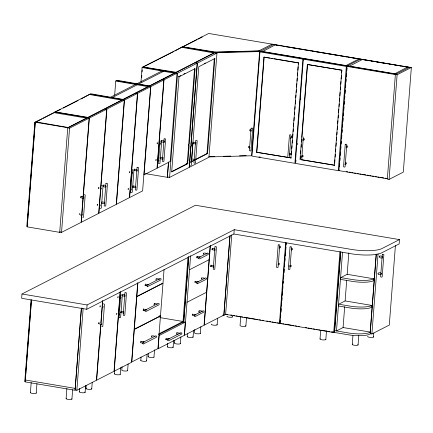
<?xml version="1.0" encoding="UTF-8"?>
<svg xmlns="http://www.w3.org/2000/svg" width="433" height="433" viewBox="0 0 433 433"><rect width="100%" height="100%" fill="white"/><g stroke="black" fill="none" stroke-linecap="round" stroke-linejoin="round"><path stroke-width="0.65" d="M177.119 333.264C176.778 331.467 175.901 335.57 177.968 334.254M192.777 314.656L192.62 314.12L192.355 315.413L194.228 315.749M197.215 256.98L197.058 256.444L196.793 257.738L198.666 258.073M123.34 99.476L90.806 93.766L34.835 122.317L26.819 226.524L27.252 226.6L35.273 122.393L35.901 121.852L68.441 127.556M21.98 293.991L21.65 298.315L86.757 309.276L233.896 234.015L351.087 253.743A23.479 5.521 4.4 0 0 381.576 252.904L399.145 243.92L399.475 239.595L195.472 205.247L21.98 293.991L87.087 304.951L234.226 229.69L351.423 249.424A23.479 5.521 4.4 0 0 381.906 248.585L399.475 239.595M31.414 299.961L25.114 381.868L75.028 390.274L81.334 308.361L82.032 308.004L81.404 308.545L75.136 389.998L76.868 390.29L96.462 380.271L100.759 324.398M30.418 392.504L31.192 382.469M55.651 111.968L88.202 117.451M36.226 393.099L36.946 383.73M67.754 127.692L35.203 122.209L27.149 226.87L59.7 232.353L67.754 127.692L215.596 52.068L258.885 50.877L396.26 74.005M60.42 231.763L59.7 232.353M61.54 232.369L69.561 128.168L89.149 118.144L81.133 222.351L61.54 232.369L59.808 232.077M86.8 118.166L54.244 112.688L54.861 112.374L54.428 112.299M66.119 398.517L66.888 388.477M81.875 214.865L81.307 222.264L98.702 213.366L106.718 109.159L104.981 108.867L87.59 117.765L89.328 118.057L106.718 109.159M81.978 213.523L89.328 118.057M71.927 399.107L72.647 389.738M76.868 390.29L83.136 308.837L81.404 308.545M79.293 391.778L79.553 388.433M86.757 309.276L87.087 304.951M85.106 392.368L85.62 385.679M106.891 109.067L98.876 213.274L116.271 204.381L124.287 100.175L122.55 99.882L105.159 108.775L106.891 109.067L124.287 100.175M85.929 388.385L86.135 385.706M103.049 185.871L101.333 208.116L100.05 208.381M91.736 388.975L92.251 382.285M114.664 95.141L115.752 81.003L117.159 80.289L149.694 85.994M100.862 323.05L102.572 300.838M100.932 324.306L96.635 380.179L114.031 371.287L118.377 314.737M101.041 322.964L102.231 307.479M102.334 306.131L102.745 300.746M121.938 100.196L89.398 94.486L81.095 98.951M124.46 100.083L116.445 204.289L129.445 197.637L137.461 93.431L135.729 93.138L122.728 99.79L124.46 100.083L137.461 93.431M118.485 313.395L120.141 291.853M120.314 291.761L114.204 371.195L131.6 362.297L137.71 282.863M114.431 373.803L114.637 371.13M119.059 317.27L120.769 295.03L121.197 294.678M130.192 190.152L129.619 197.551L142.625 190.899L150.641 86.692L148.903 86.4L135.902 93.052L137.64 93.344L150.641 86.692M130.295 188.81L137.64 93.344M122.339 295.09L120.628 317.335L119.909 317.692L119.064 317.351M130.685 192.236L132.395 169.996M133.97 170.055L132.254 192.295L130.972 192.561M140.969 82.335L142.105 67.526L208.69 33.465L409.439 67.267M141.672 77.361L141.824 75.342M142.084 71.981L142.24 69.967M143.496 67.034L176.063 72.289M120.239 374.393L120.758 367.704M122.068 366.686L121.808 370.031A2.934 0.687 4.4 0 0 124.736 371.021A2.934 0.687 4.4 0 0 127.616 370.442M148.292 86.714L115.752 81.003M127.621 370.621L128.136 363.931M150.814 86.6L144.021 174.883L157.022 168.231L163.815 79.953L162.083 79.661L149.082 86.308L150.814 86.6L163.815 79.953M137.867 282.998L136.833 296.453L163.008 283.063L164.047 269.607M140.785 360.326L141.044 356.976M163.993 79.861L157.201 168.145L170.201 161.493L176.994 73.215L175.257 72.923L162.256 79.569L163.993 79.861L176.994 73.215M158.397 163.268L160.107 141.023M161.677 141.088L159.966 163.328L158.684 163.593M146.592 360.916L147.112 354.226M148.162 356.548L148.422 353.204M174.64 73.237L142.105 67.526M145.385 173.617L167.311 177.308L168.486 162.045M168.551 162.245L167.414 177.037L169.584 177.4L189.172 167.382L190.829 145.867M153.975 357.144L154.538 349.783M169.584 177.4L177.606 73.193L197.194 63.175L190.931 144.525M160.47 316.052L157.969 348.592L131.789 361.983L134.295 329.443L160.47 316.052L159.312 315.857M189.275 144.167L195.088 68.625L179.008 76.847L171.69 171.955L187.765 163.728L187.873 162.38M167.317 346.752L167.571 343.407M173.124 347.347L173.638 340.652M194.541 68.533L187.224 163.642L171.744 171.555M188.896 144.931C188.934 143.069 187.868 146.213 188.783 145.364M187.976 161.033L189.167 145.52M174.564 343.05L174.77 340.37M197.367 63.088L189.351 167.295L208.939 157.271L216.955 53.064L214.79 52.702L195.196 62.72L197.367 63.088L216.955 53.064M193.297 160.535L190.915 161.753L191.456 161.845L198.774 66.736L214.849 58.515L207.531 153.623L195.624 159.712M191.278 165.049L192.988 142.809M180.372 343.64L180.886 336.95M182.97 322.163L187.927 257.705M195.494 162.895L197.204 140.649L196.355 140.227L195.635 140.59L193.924 162.83L194.46 163.225L195.386 163.127M183.608 322.639L188.68 256.682M183.689 322.628L188.75 256.856M185.319 322.141L184.301 335.337L158.126 348.727L159.144 335.532L185.319 322.141L183.581 321.849L158.613 334.622M190.596 255.784L184.48 335.25L204.067 325.226L210.184 245.765M187.256 336.555L187.462 333.875M214.173 53.015L181.638 47.305L175.067 50.883M195.678 159.317L206.99 153.531L214.308 58.423L214.849 58.515M193.064 337.145L193.578 330.455M215.504 53.281L215.596 52.068L183.024 46.813L196.788 39.776M194.801 329.481L194.547 332.825A2.934 0.687 4.4 0 0 197.475 333.816A2.934 0.687 4.4 0 0 200.349 333.237M200.355 333.415L200.869 326.726M210.357 245.706L204.246 325.14L223.834 315.121L229.945 235.682M217.133 324.837L217.647 318.141M222.746 315.105L223.904 315.3L229.999 236.077M231.742 234.913L225.631 314.347L279.453 323.408L280.156 323.05L280.384 320.117M233.896 234.015L234.226 229.69M209.139 156.941L251.584 155.772L259.6 51.565L258.885 50.877L272.065 44.139M303.793 58.666L260.823 51.435L259.946 51.884L251.925 156.091L294.895 163.322L302.916 59.115L303.793 58.666L303.69 60.014M240.726 316.756L240.061 325.459A2.934 0.687 4.4 0 0 243.368 326.466A2.934 0.687 4.4 0 0 245.657 325.681M262.338 51.689L275.534 44.723M256.617 152.27L291.128 157.931L256.617 152.27L263.935 57.161L270.089 58.049M256.834 152.156L264.152 57.053M245.868 326.049L246.539 317.351M287.739 157.336L289.45 135.096L290.17 134.733L291.019 135.161L289.309 157.401M290.906 158.045L298.445 62.823L298.337 64.176M291.382 154.559L291.642 151.187M291.853 148.487L292.059 145.791M292.27 143.09L292.475 140.395M292.681 137.694L292.941 134.322M293.152 131.627L293.358 128.926M293.563 126.23L293.774 123.529M293.98 120.834L294.24 117.462M294.445 114.761L294.656 112.066M294.862 109.365L295.068 106.67M295.279 103.969L295.539 100.597M295.744 97.901L295.95 95.2M296.161 92.505L296.367 89.804M296.573 87.109L296.832 83.737M297.043 81.036L297.249 78.341M297.455 75.64L297.666 72.944M297.872 70.243L298.131 66.871M279.453 323.408L285.666 242.626M286.105 242.702L279.886 323.483L333.708 332.544L334.411 332.187L340.576 252.071M280.589 317.432L280.795 314.753M281.001 312.069L281.261 308.713M281.466 306.034L281.672 303.349M281.878 300.67L282.083 297.985M282.289 295.301L282.549 291.95M282.754 289.266L282.96 286.586M283.22 283.231L283.361 281.412M283.615 278.062L283.826 275.377M284.032 272.693L284.286 269.342M284.497 266.658L284.703 263.978M284.909 261.294L285.114 258.609M285.32 255.93L285.58 252.574M285.785 249.895L285.991 247.211M286.197 244.531L286.3 243.189M303.349 59.191L346.319 66.428L347.196 65.978L304.226 58.742L303.349 59.191L295.328 163.398L338.303 170.634L339.18 170.185L338.168 170.012M295.88 161.531L295.983 160.188M297.173 144.725L297.276 143.377M300.637 99.677L300.74 98.334M341.642 72.831L341.848 70.135L307.338 64.474L300.02 159.577L334.53 165.238L301.557 159.685M300.291 158.792L300.502 156.091M300.708 153.396L300.913 150.695M301.173 147.323L301.384 144.627M301.59 141.927L301.796 139.231M301.953 137.207L307.56 64.36M301.785 159.501L303.268 136.963M320.03 338.925L320.701 330.222M334.308 165.352L341.848 70.135M334.687 163.214L334.947 159.842M335.153 157.147L335.358 154.446M335.57 151.75L335.775 149.049M335.981 146.354L336.241 142.982M336.452 140.281L336.658 137.586M336.863 134.885L337.074 132.189M337.28 129.489L337.54 126.117M337.745 123.421L337.957 120.72M338.162 118.025L338.368 115.324M338.579 112.629L338.839 109.257M339.044 106.556L339.25 103.86M339.461 101.16L339.667 98.464M339.878 95.763L340.132 92.391M340.343 89.696L340.549 86.995M340.76 84.3L340.966 81.599M341.172 78.903L341.431 75.531M345.68 65.719L358.854 58.98M338.303 170.634L346.319 66.428M325.838 339.515L326.509 330.817M346.93 66.411L395.324 74.557L396.027 74.2L347.629 66.049L346.93 66.411L338.909 170.618L387.308 178.764M339.44 166.824L339.694 163.463M339.905 160.773L340.111 158.083M340.316 155.393L340.576 152.032M340.782 149.342L340.988 146.652M341.199 143.962L341.404 141.277M341.61 138.587L341.87 135.226M342.075 132.536L342.281 129.846M342.487 127.156L342.698 124.466M342.904 121.776L343.163 118.415M343.369 115.725L343.575 113.04M343.78 110.35L344.04 106.989M344.246 104.299L344.457 101.609M344.663 98.919L344.868 96.229M345.074 93.539L345.334 90.178M345.539 87.493L345.75 84.803M345.956 82.113L346.162 79.423M346.368 76.733L346.627 73.372M346.833 70.682L347.044 67.992M349.15 66.303L362.329 59.565L360.808 59.31M333.708 332.544L339.927 251.762M370.892 333.589L369.69 334.206A16.432 3.865 4.4 0 1 348.349 334.79L334.568 332.474L340.809 251.887M342.546 252.179L336.49 330.92L343.077 327.548L370.291 332.073M338.709 304.21L338.574 306.028L350.075 307.966A16.432 3.865 4.4 0 0 371.411 307.381L371.817 305.427L345.123 300.93L338.709 304.21L350.216 306.147A16.432 3.865 4.4 0 0 371.552 305.557L371.817 305.427M340.76 277.591L340.619 279.409L352.121 281.347A16.432 3.865 4.4 0 0 373.463 280.757L373.868 278.803L347.174 274.311L340.76 277.591L352.262 279.529A16.432 3.865 4.4 0 0 373.603 278.939L373.868 278.803M343.077 327.548L344.673 306.77M345.123 300.93L346.725 280.151M347.174 274.311L348.825 252.834M352.262 344.349L352.927 335.651M358.069 344.944L358.789 335.575M370.204 332.116L376.212 254.047M376.282 254.225L370.166 333.664L371.904 333.957L389.299 325.064L395.41 245.63M371.904 333.957L378.069 253.852M373.484 337.058L373.793 333.042M394.506 73.946L407.702 66.974L408.698 67.375M395.383 74.46L387.329 179.121L389.067 179.414L403.296 172.134L411.35 67.472L409.613 67.18L395.383 74.46L397.121 74.752L411.35 67.472M389.067 179.414L397.121 74.752M146.062 310.309L146.322 309.557M98.957 187.998C98.351 190.038 98.453 186.352 98.973 187.77M105.95 186.028L105.939 186.829M104.656 202.812L104.651 203.607M148.01 285.163L148.238 284.643M143.545 309.779L143.155 310.304L143.42 309.01L146.571 309.833M158.884 279.604L159.111 279.085M168.767 339.353L169.157 338.822M199.732 257.505L199.959 256.991M83.748 197.215L83.823 198.287M82.459 213.999C82.833 217.328 77.328 213.312 79.851 213.669M101.582 188.095L101.506 189.097M97.62 205.004C96.889 206.536 97.306 203.093 97.685 204.549M100.288 204.879L100.212 205.875M137.158 169.898L137.082 170.9M131.21 189.059L131.091 189.914M135.87 186.677L135.789 187.678M157.542 143.442C157.087 144.757 156.843 142.376 157.547 142.641M161.108 140.99L161.433 140.546L164.421 141.05M101.75 323.218L101.674 324.214M125.045 295.182L124.969 296.183M123.757 311.96L123.676 312.962M212.37 249.278L212.046 249.717L212.23 248.407L214.703 248.807M215.044 249.148L214.963 250.144M211.077 266.057L210.752 266.501L210.936 265.191L213.409 265.586M213.75 265.927L213.675 266.928M167.668 339.559L167.593 340.343L168.594 340.782L181.573 334.141L181.941 333.123L180.94 332.685L167.961 339.32M145.401 285.082L145.071 285.39L145.336 284.097L148.459 284.746M156.275 279.523L155.945 279.832L156.205 278.538L159.274 279.074M154.359 304.437L154.029 304.745L154.289 303.452L157.412 304.101M143.659 342.281L143.913 341.935L144.075 342.259M154.532 336.722L154.787 336.376L154.944 336.695M197.123 257.429L196.869 257.77M166.158 339.272L165.828 339.58L166.088 338.287L169.081 338.79M206.27 253.976L206.438 253.673M197.886 282.089L198.049 281.791M179.695 333.572L179.949 333.231L180.112 333.551M195.353 314.964L195.521 314.667M101.982 202.936L101.728 203.18L101.603 202.763L101.912 201.87L104.385 202.265M129.759 172.61C129.11 173.525 129.424 170.894 129.878 171.755M132.59 172.128L132.493 173.352M134.419 170.229L134.051 170.25L134.344 169.162L136.817 169.557M128.471 189.389C127.822 190.309 128.13 187.673 128.59 188.539M133.126 187.007L132.871 187.251L132.747 186.834L133.05 185.941L135.529 186.336M160.297 143.161L160.205 144.384M156.183 160.421C155.528 161.336 155.842 158.705 156.302 159.566M159.008 159.939L158.911 161.168M100.299 306.77C99.65 307.684 99.963 305.054 100.418 305.915M191.608 144.882L191.516 146.105M103.124 306.283L102.962 307.435M195.824 142.722L195.732 143.951L192.739 143.447M187.489 162.142C186.839 163.057 187.153 160.427 187.608 161.287M190.314 161.661L190.222 162.889M118.133 297.644C117.484 298.559 117.792 295.928 118.252 296.789M122.306 295.512L121.938 295.533L122.23 294.445L124.704 294.841M378.382 273.954C376.553 273.277 380.196 271.935 381.381 273.38M140.914 342.6C139.302 341.485 142.847 340.879 143.913 341.935M151.783 337.036C150.17 335.921 153.72 335.321 154.787 336.376M201.616 279.096C199.938 277.899 203.856 277.364 204.749 278.576M199.088 311.971C197.291 310.775 201.778 310.071 202.249 311.63M145.001 310.282L144.92 311.067L145.921 311.506L158.9 304.864L159.274 303.847L158.272 303.409L145.293 310.05M204.019 311.96L195.121 316.615L194.119 316.171L194.493 315.154L203.077 310.764L204.078 311.203M80.922 197.702C79.477 196.144 82.963 196.236 84.007 196.977M164.34 141.055L164.091 142.289M159.972 157.417L163.133 157.829M163.052 157.834L162.797 159.068M194.623 159.42L194.439 160.73M121.045 297.081L120.861 298.391M98.924 323.7C98.167 324.019 99.005 321.611 99.141 322.894M116.758 314.58C116.001 314.894 116.834 312.491 116.975 313.768M120.926 312.442L120.634 312.117M119.757 313.86L119.508 315.094M382.588 256.607L382.339 257.841M381.294 273.385L381.116 274.695L378.123 274.192M36.48 121.776L41.806 119.048M42.991 118.442L53.654 112.991M60.387 109.544L54.601 112.207M63.342 108.034L78.14 100.467M173.877 51.495L142.446 67.277M197.984 39.159L202.173 37.022L201.74 36.946M110.772 97.127L135.718 84.37M137.126 83.65L162.072 70.888M112.51 97.42L137.456 84.662M138.863 83.942L163.809 71.18M180.848 75.537L178.466 76.755L179.008 76.847M183.825 74.016L185.015 73.404M204.187 63.602L205.377 62.991M260.623 51.17L273.797 44.431M273.997 44.691L360.548 59.148M347.434 65.784L360.608 59.045M191.456 161.845L194.433 160.318M167.311 177.308L168.015 176.951M206.687 253.949C206.227 252.531 202.097 252.791 203.44 254.415M207.515 253.083L198.931 257.478L198.558 258.496L199.559 258.934L208.149 254.544L208.517 253.527L207.553 253.083M189.519 269.721L209.112 259.703M198.298 282.067L198.135 281.748L195.061 281.288L194.888 282.538L196.755 282.873M25.341 380.001L75.255 388.406M187.018 302.256L206.606 292.237M158.667 333.94L183.018 321.481L159.728 317.557M143.426 343.926L156.405 337.291L156.778 336.273L155.777 335.829L142.798 342.471L142.425 343.488L143.393 343.932M223.904 315.3L226.102 314.179L227.433 314.401M132.633 169.687L133.115 169.633M101.712 185.503L102.193 185.448M191.04 165.357L190.558 165.411M147.436 286.635L160.822 279.951L161.19 278.933L160.188 278.495L147.209 285.136L146.771 285.758L147.464 286.635M197.248 283.783L206.238 279.345L206.611 278.327L205.605 277.883L197.02 282.278L196.582 282.901L197.275 283.777M192.923 142.138L195.997 142.636M191.635 158.916L194.704 159.414M105.679 185.486C101.82 183.587 101.944 187.862 106.009 186.899M382.669 256.601C378.713 254.166 377.755 258.837 382.404 257.916M258.869 51.105L215.753 52.29L216.484 52.75L259.6 51.565M208.874 156.692L214.865 156.529M223.525 156.291L230.854 156.086M239.509 155.848L246.171 155.669M82.784 217.599L83.504 217.236L85.214 194.996L84.365 194.569M103.363 303.798L104.505 304.215L102.794 326.455L101.76 326.785M360.981 59.218L409.38 67.369M276.184 45.059L277.515 45.286M278.852 45.508L280.183 45.736M283.518 46.299L284.849 46.52M286.186 46.748L287.517 46.97M288.849 47.192L290.186 47.419M291.517 47.641L300.183 49.102M301.52 49.33L302.851 49.551M304.188 49.779L305.519 50.001M306.851 50.223L308.188 50.45M309.519 50.672L310.851 50.899M312.188 51.121L313.519 51.348M314.851 51.57L318.185 52.133M319.522 52.361L320.853 52.582M322.184 52.804L323.521 53.032M324.853 53.254L336.187 55.164M337.518 55.392L338.855 55.613M340.186 55.835L341.518 56.063M342.855 56.285L344.186 56.512M345.523 56.734L346.855 56.961M348.186 57.183L354.189 58.195M355.52 58.423L356.857 58.644M363.66 59.792L366.995 60.349M368.331 60.577L369.663 60.799M371 61.026L372.331 61.248M373.668 61.475L375 61.697M376.337 61.924L385.007 63.386M386.339 63.608L387.676 63.835M389.007 64.057L390.344 64.284M391.676 64.506L393.012 64.733M394.344 64.955L395.675 65.183M397.012 65.405L398.344 65.632M399.681 65.854L401.012 66.081M404.352 66.644L405.683 66.866M259.946 51.884L302.916 59.115M271.404 58.271L272.725 58.493M274.046 58.715L298.445 62.823M263.935 57.161L298.223 62.937M307.338 64.474L341.626 70.243M182.342 46.948L214.892 52.425M181.974 47.056L182.412 47.127M181.8 47.148L182.233 47.219M197.194 63.175L195.023 62.812L175.435 72.831L177.606 73.193M142.809 67.169L175.365 72.647M116.455 80.646L149.012 86.129M90.102 94.129L122.658 99.606M89.566 94.324L89.999 94.399M54.964 112.098L87.52 117.581M89.149 118.144L87.412 117.852L67.824 127.876L69.561 128.168M258.972 156.908L260.303 157.136M338.222 170.25L339.38 170.445M346.449 171.636L347.786 171.863M349.117 172.085L350.454 172.312M351.785 172.534L353.122 172.762M354.454 172.984L355.791 173.211M357.122 173.433L358.459 173.66M359.791 173.882L361.127 174.109M362.459 174.331L365.793 174.894M367.13 175.121L368.461 175.343M369.798 175.571L371.13 175.793M372.467 176.02L373.798 176.242M375.135 176.469L376.466 176.691M377.803 176.918L379.135 177.14M380.466 177.368L383.806 177.925M385.137 178.152L386.474 178.374M161.168 141.862L164.156 142.365M34.835 122.317L35.273 122.393M206.99 153.531L207.531 153.623M159.874 158.64L162.868 159.144M186.141 163.458L187.765 163.728M134.16 170.467L137.147 170.97M132.871 187.251L135.859 187.754M80.749 197.789L83.742 198.292M101.728 203.18L104.716 203.683M212.046 249.717L215.033 250.22M197.058 256.444L200.122 256.98M210.752 266.501L213.74 267.004M145.152 285.428L146.944 285.726M334.536 330.59L348.489 332.972A16.432 3.865 4.4 0 0 369.831 332.382M122.046 295.75L125.034 296.253M332.42 331.851L334.411 332.187M230.762 314.964L232.093 315.186M233.425 315.413L234.756 315.635M236.088 315.857L237.419 316.085M238.745 316.306L240.077 316.534M241.408 316.756L242.74 316.978M244.071 317.205L245.403 317.427M246.734 317.654L255.389 319.11M256.72 319.332L258.052 319.559M259.383 319.781L260.715 320.009M262.046 320.231L263.378 320.452M266.706 321.015L268.038 321.237M269.369 321.465L270.701 321.687M272.032 321.914L273.364 322.136M274.695 322.363L276.027 322.585M277.358 322.807L278.69 323.034M280.021 323.256L281.353 323.483M282.684 323.705L284.016 323.927M285.347 324.155L291.339 325.161M292.67 325.389L294.002 325.611M295.333 325.838L296.665 326.06M297.996 326.282L299.327 326.509M305.319 327.516L306.651 327.743M307.982 327.965L309.314 328.187M310.645 328.414L311.976 328.636M313.308 328.864L314.639 329.085M315.971 329.313L317.302 329.535M318.634 329.757L319.965 329.984M321.297 330.206L327.288 331.218M328.62 331.44L329.951 331.662M331.283 331.889L332.614 332.111M198.909 312.133L200.106 312.334M192.62 314.12L195.77 314.943M143.231 310.342L145.028 310.645M123.416 311.619L121.023 311.219L121.148 311.636M120.758 312.534L123.746 313.037M176.962 332.728L179.949 333.231M98.751 323.787L101.739 324.29M165.904 339.618L167.695 339.916M140.736 342.763L142.533 343.066M203.537 253.126L203.694 253.446M201.626 277.926L201.789 278.246M195.148 281.244L195.31 281.564M199.099 310.807L199.261 311.127M154.289 303.452L154.451 303.771M143.42 309.01L143.577 309.33M151.794 335.873L151.956 336.192M140.925 341.431L141.088 341.756M379.681 256.098L379.806 256.515M161.433 140.546L161.558 140.963M212.311 248.407L212.435 248.823M134.425 169.157L134.549 169.574M211.017 265.185L211.142 265.602M133.137 185.936L133.261 186.352M103.287 185.086L103.411 185.503M81.02 196.474L81.139 196.891M278.192 264.254A0.671 0.612 62.9 0 1 278.143 264.904M278.322 263.453A0.671 0.612 62.9 0 1 279.22 263.383A0.671 0.612 62.9 0 1 279.307 264.346A0.671 0.612 62.9 0 1 278.397 264.303M279.767 246.523A0.671 0.612 62.9 0 1 280.568 246.658A0.671 0.612 62.9 0 1 280.644 247.508A0.671 0.612 62.9 0 1 279.87 247.665M279.48 247.476A0.671 0.612 62.9 0 1 279.431 248.125M288.941 266.062A0.671 0.612 62.9 0 1 289.092 265.916M289.894 266.046A0.671 0.612 62.9 0 1 289.969 266.896M290.061 265.646A0.671 0.612 62.9 0 1 290.787 265.229A0.671 0.612 62.9 0 1 291.285 266.003A0.671 0.612 62.9 0 1 290.613 266.512M291.441 248.666A0.671 0.612 62.9 0 1 292.28 248.547A0.671 0.612 62.9 0 1 292.508 249.435A0.671 0.612 62.9 0 1 291.696 249.657M291.182 249.267A0.671 0.612 62.9 0 1 291.257 250.117M249.154 147.615A0.671 0.595 -57.8 0 1 248.374 147.139A0.671 0.595 -57.8 0 1 249.04 146.354A0.671 0.595 -57.8 0 1 249.587 147.106M249.689 148.14A0.671 0.595 -57.8 0 1 250.085 147.193M250.447 130.836A0.671 0.595 -57.8 0 1 249.673 130.43A0.671 0.595 -57.8 0 1 250.187 129.597A0.671 0.595 -57.8 0 1 250.896 130.095M250.978 131.361A0.671 0.595 -57.8 0 1 251.373 130.414M345.085 163.528A0.671 0.612 62.9 0 1 344.814 164.605M345.345 162.922A0.671 0.612 62.9 0 1 346.184 162.803A0.671 0.612 62.9 0 1 346.411 163.696A0.671 0.612 62.9 0 1 345.599 163.918M346.2 146.603A0.671 0.612 62.9 0 1 346.108 147.826M346.638 146.143A0.671 0.612 62.9 0 1 347.531 146.073A0.671 0.612 62.9 0 1 347.618 147.031A0.671 0.612 62.9 0 1 346.709 146.993M301.612 156.091A0.671 0.612 62.9 0 1 301.52 157.314M302.05 155.631A0.671 0.612 62.9 0 1 302.948 155.561A0.671 0.612 62.9 0 1 303.03 156.524A0.671 0.612 62.9 0 1 302.126 156.481M302.905 139.312A0.671 0.612 62.9 0 1 302.808 140.536M303.49 138.701A0.671 0.612 62.9 0 1 304.339 138.896A0.671 0.612 62.9 0 1 304.269 139.794A0.671 0.612 62.9 0 1 303.414 139.702M289.439 154.332A0.671 0.612 62.9 0 1 289.385 154.982M289.569 153.531A0.671 0.612 62.9 0 1 290.467 153.461A0.671 0.612 62.9 0 1 290.554 154.419A0.671 0.612 62.9 0 1 289.645 154.381M291.014 136.601A0.671 0.612 62.9 0 1 291.815 136.736A0.671 0.612 62.9 0 1 291.891 137.586A0.671 0.612 62.9 0 1 291.117 137.743M290.787 137.775A0.671 0.612 62.9 0 1 290.678 138.203M290.527 138.354A0.671 0.612 62.9 0 1 290.332 138.436M216.922 324.463A2.934 0.687 4.4 0 1 214.254 325.232A2.934 0.687 4.4 0 1 211.515 324.084M36.22 392.915A2.934 0.687 4.4 0 1 32.962 393.462A2.934 0.687 4.4 0 1 30.608 392.347M373.273 336.685A2.934 0.687 4.4 0 1 370.605 337.453A2.934 0.687 4.4 0 1 367.866 336.306M357.858 344.571A2.934 0.687 4.4 0 1 354.806 345.307A2.934 0.687 4.4 0 1 352.83 344.062M325.832 339.337A2.934 0.687 4.4 0 1 322.58 339.878A2.934 0.687 4.4 0 1 320.225 338.763M232.126 316.306A2.934 0.687 4.4 0 1 230.226 317.275A2.934 0.687 4.4 0 1 227.109 316.106M192.853 336.777A2.934 0.687 4.4 0 1 189.8 337.513A2.934 0.687 4.4 0 1 187.825 336.262M180.366 343.456A2.934 0.687 4.4 0 1 177.108 344.002A2.934 0.687 4.4 0 1 174.753 342.887M172.913 346.974A2.934 0.687 4.4 0 1 169.86 347.71A2.934 0.687 4.4 0 1 167.885 346.465M153.969 356.96A2.934 0.687 4.4 0 1 150.711 357.506A2.934 0.687 4.4 0 1 148.357 356.391M146.587 360.732A2.934 0.687 4.4 0 1 143.334 361.279A2.934 0.687 4.4 0 1 140.979 360.164M120.233 374.215A2.934 0.687 4.4 0 1 116.98 374.762A2.934 0.687 4.4 0 1 114.626 373.641M91.525 388.607A2.934 0.687 4.4 0 1 88.473 389.343A2.934 0.687 4.4 0 1 86.497 388.092M84.895 392A2.934 0.687 4.4 0 1 82.221 392.769A2.934 0.687 4.4 0 1 79.488 391.616M71.716 398.739A2.934 0.687 4.4 0 1 69.047 399.507A2.934 0.687 4.4 0 1 66.309 398.355M31.052 300.069L24.784 381.522L25.217 381.592L31.485 300.139L31.052 300.069M105.912 183.543L104.201 205.783L105.051 206.205L105.771 205.843L107.481 183.603L106.632 183.181L105.912 183.543M124.942 292.897L123.226 315.137L124.082 315.56L124.801 315.197L126.512 292.957L125.662 292.535L124.942 292.897M137.055 167.614L135.34 189.854L136.195 190.276L136.915 189.914L138.625 167.674L137.77 167.252L137.055 167.614M136.817 296.681L134.311 329.215L160.486 315.825L162.992 283.29L136.817 296.681M164.058 139.004L162.348 161.244L163.203 161.666L163.918 161.309L165.633 139.063L164.778 138.641L164.058 139.004M214.936 246.859L213.225 269.104L214.075 269.526L214.795 269.164L216.505 246.924L215.656 246.501L214.936 246.859M251.108 128.303L249.397 150.543L250.404 151.014L250.972 150.706L252.683 128.46L251.99 128L251.108 128.303M278.202 245.018L276.492 267.258L277.342 267.686L278.062 267.323L279.772 245.083L278.922 244.656L278.202 245.018M290.029 247.01L288.318 269.25L289.168 269.678L289.888 269.315L291.604 247.075L290.749 246.648L290.029 247.01M345.225 144.487L343.515 166.727L344.365 167.154L345.085 166.792L346.795 144.552L345.945 144.124L345.225 144.487M382.307 254.555L380.596 276.795L381.446 277.217L382.166 276.86L383.876 254.615L383.026 254.193L382.307 254.555"/></g></svg>
